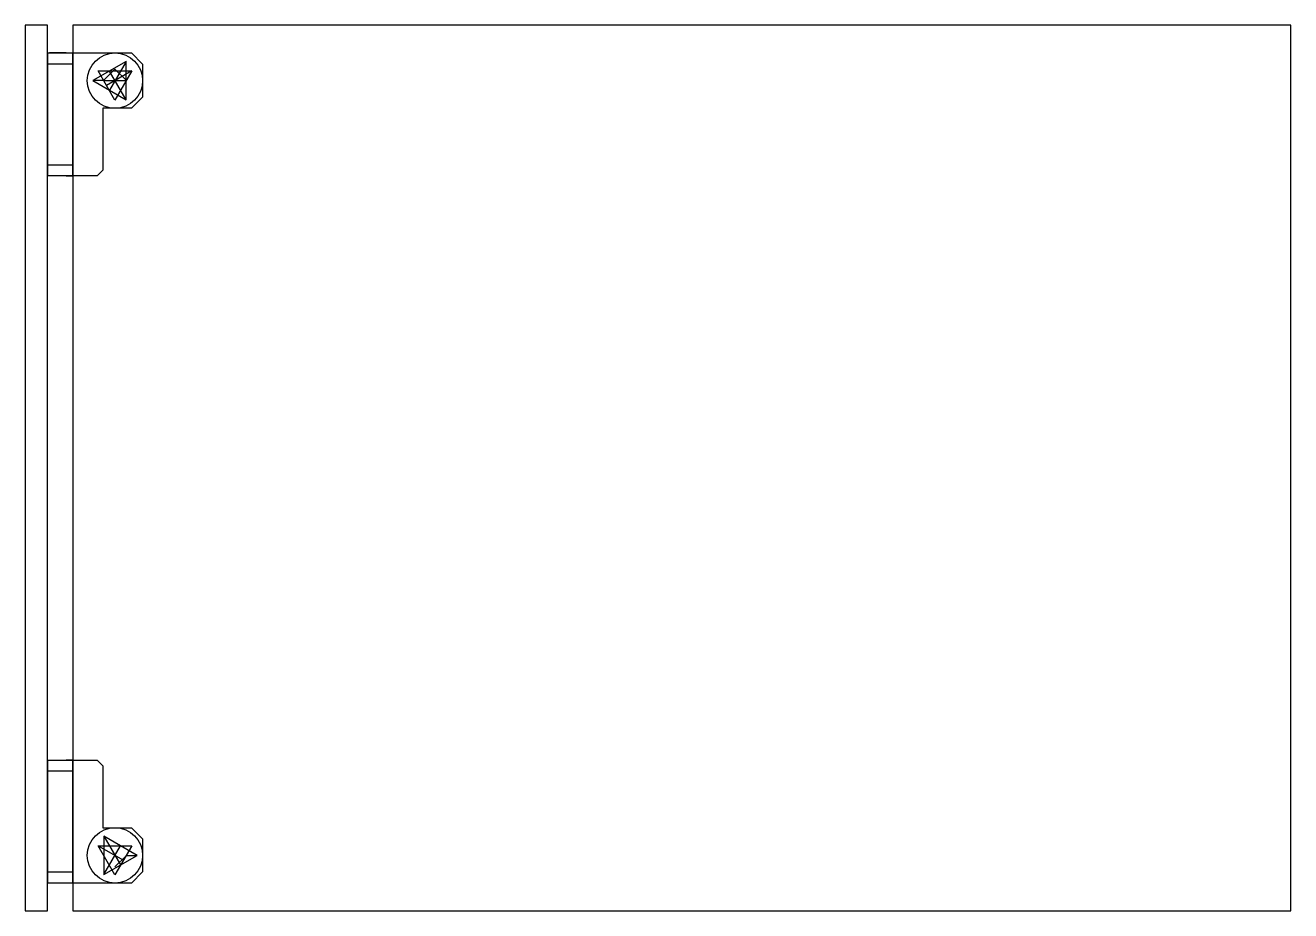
# Model space of a CAD drawing. Extents: x 2 to 116, y 12 to 92.
import ezdxf

# ---------------------------------------------------------------- set-up
doc = ezdxf.new("R2010")
doc.units = 0
doc.layers.get('0').update_dxf_attribs({"linetype": 'CONTINUOUS'})

# ---------------------------------------------------------------- blocks, each defined once
blk = doc.blocks.new('SHAPE2DVIEW001')
at = {"color": 0}
for p, q in [((3.999997, 90), (3.999998, 90)), ((3.999997, 78.9), (3.999997, 90)), ((3.999998, 90), (5.699998, 90)), ((5.699997, 90), (4.199997, 90)), ((5.699998, 90), (11.599998, 90)), ((5.699998, 90), (5.699998, 89.994987)), ((6.299998, 89.994987), (5.699998, 89.994987)), ((3.999998, 89), (3.999998, 79.9)), ((6.299998, 89), (3.999998, 89)), ((6.299998, 79.9), (6.299998, 89)), ((12.599998, 89), (12.599998, 86)), ((8.999998, 85), (8.999998, 79.4)), ((11.599998, 85), (8.999998, 85)), ((3.999998, 78.9), (3.999997, 78.9)), ((3.999998, 79.9), (6.299998, 79.9)), ((5.699998, 78.9), (3.999998, 78.9)), ((5.699998, 78.905013), (6.299998, 78.905013)), ((5.699998, 78.905013), (5.699998, 78.9)), ((8.499998, 78.9), (5.699998, 78.9))]:
    blk.add_line(p, q, dxfattribs=at)
for points in [[(3.999997, 90), (3.999997, 89)], [(3.999998, 89), (3.999998, 90)], [(5.699998, 89.994987), (5.699998, 90)], [(6.299998, 89), (6.299998, 89.994987)], [(8.099998, 87.5), (11.099998, 85.767949), (11.099998, 89.232051), (8.099998, 87.5)], [(11.599998, 90), (12.599998, 89)], [(10.099998, 88.55), (9.049998, 87.5)], [(11.149998, 87.5), (10.099998, 88.55)], [(9.049998, 87.5), (8.099998, 87.5)], [(9.049998, 87.5), (11.149998, 87.5)], [(12.599998, 86), (11.599998, 85)], [(3.999997, 79.9), (3.999997, 78.9)], [(3.999998, 78.9), (3.999998, 79.9)], [(5.699997, 78.905013), (5.699997, 78.9)], [(5.699998, 78.9), (5.699998, 78.905013)], [(6.299998, 78.905013), (6.299998, 79.9)], [(8.999998, 79.4), (8.499998, 78.9)]]:
    blk.add_lwpolyline(points, dxfattribs=at)
blk = doc.blocks.new('SHAPE2DVIEW002')
at = {"color": 0}
for p, q in [((3.999997, 15), (3.999997, 26.1)), ((3.999997, 26.1), (3.999998, 26.1)), ((3.999998, 26.1), (5.699998, 26.1)), ((5.699998, 26.1), (8.499998, 26.1)), ((5.699998, 26.1), (5.699998, 26.094987)), ((6.299998, 26.094987), (5.699998, 26.094987)), ((8.999998, 25.6), (8.999998, 20)), ((3.999998, 25.1), (3.999998, 16)), ((6.299998, 25.1), (3.999998, 25.1)), ((6.299998, 16), (6.299998, 25.1)), ((8.999998, 20), (11.599998, 20)), ((12.599998, 19), (12.599998, 16)), ((3.999998, 15), (3.999997, 15)), ((3.999997, 15), (3.999998, 15)), ((3.999998, 16), (6.299998, 16)), ((5.699998, 15), (3.999998, 15)), ((5.699998, 15.005013), (6.299998, 15.005013)), ((5.699998, 15.005013), (5.699998, 15)), ((11.599998, 15), (5.699998, 15))]:
    blk.add_line(p, q, dxfattribs=at)
for points in [[(3.999997, 26.1), (3.999997, 25.1)], [(3.999998, 25.1), (3.999998, 26.1)], [(5.699997, 26.1), (5.699997, 26.09995)], [(5.699998, 26.094987), (5.699998, 26.1)], [(6.299998, 25.1), (6.299998, 26.094987)], [(8.499998, 26.1), (8.999998, 25.6)], [(11.599998, 20), (12.599998, 19)], [(12.099998, 17.5), (9.099998, 19.232051), (9.099998, 15.767949), (12.099998, 17.5)], [(10.099998, 16.45), (11.149998, 17.5)], [(11.149998, 17.5), (10.099998, 16.45)], [(11.149998, 17.5), (12.099998, 17.5)], [(3.999997, 16), (3.999997, 15)], [(3.999998, 15), (3.999998, 16)], [(5.699998, 15), (5.699998, 15.005013)], [(6.299998, 15.005013), (6.299998, 16)], [(12.599998, 16), (11.599998, 15)]]:
    blk.add_lwpolyline(points, dxfattribs=at)
blk = doc.blocks.new('SHAPE2DVIEW003')
at = {"color": 0}
for p, q in [((116.299997, 92.5), (6.299997, 92.5)), ((6.299997, 92.5), (6.299997, 12.5)), ((116.299997, 12.5), (116.299997, 92.5)), ((6.299997, 12.5), (116.299997, 12.5))]:
    blk.add_line(p, q, dxfattribs=at)
for points in [[(10.099997, 85.75), (8.584453, 88.375), (11.615542, 88.375), (10.099997, 85.75)], [(10.099997, 15.75), (8.584453, 18.375), (11.615542, 18.375), (10.099997, 15.75)]]:
    blk.add_lwpolyline(points, dxfattribs=at)

msp = doc.modelspace()

# ---------------------------------------------------------------- linework, layer by layer
at = {"color": 1, "linetype": 'BYBLOCK'}
for p, q in [((11.099998, 89.232051), (9.599998, 86.633975)), ((11.615542, 88.375), (9.342225, 87.0625)), ((11.099998, 85.767949), (9.599998, 88.366025)), ((8.584454, 18.375), (10.85777, 17.0625)), ((9.099998, 19.232051), (10.599998, 16.633975)), ((9.099998, 15.767949), (10.599998, 18.366025))]:
    msp.add_line(p, q, dxfattribs=at)
at = {"linetype": 'BYBLOCK'}
msp.add_lwpolyline([(3.999998, 92.5), (1.999998, 92.5), (1.999998, 12.5), (3.999998, 12.5)], close=True, dxfattribs=at)
for centre in [(10.099998, 87.5), (10.099998, 17.5)]:
    msp.add_circle(centre, 2.5, dxfattribs=at)

# ---------------------------------------------------------------- block references
at = {"color": 0}
for name in ['SHAPE2DVIEW003', 'SHAPE2DVIEW001', 'SHAPE2DVIEW002']:
    msp.add_blockref(name, (0, 0), dxfattribs=at)

doc.saveas('drawing.dxf')
